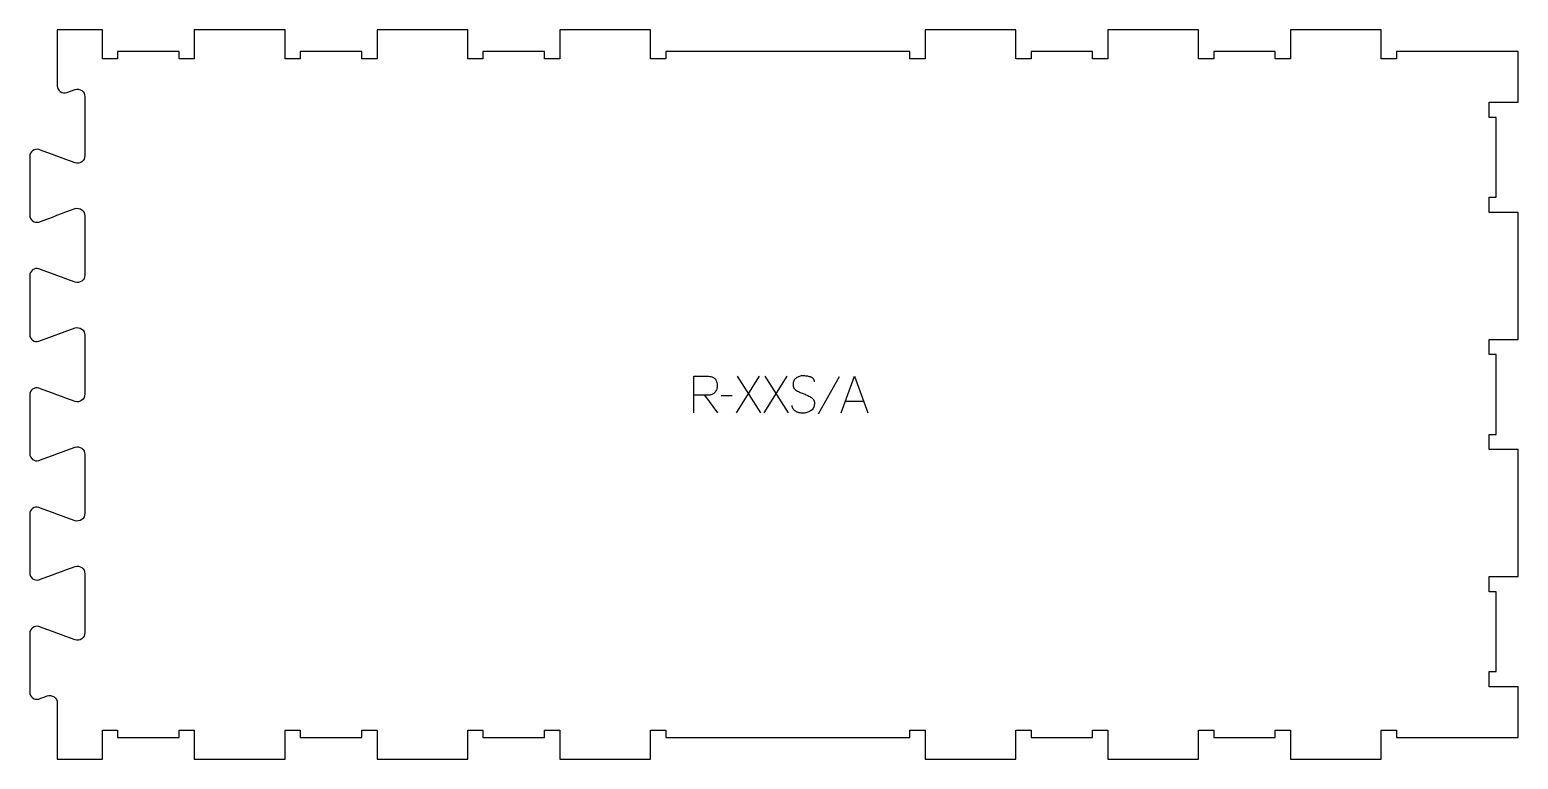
# Model space of a CAD drawing. Extents: x 0 to 1222, y 0 to 600.
import ezdxf

# ---------------------------------------------------------------- set-up
doc = ezdxf.new("R2010")
doc.units = 0
doc.layers.add('1_ANYTOOL_1MMDEEP_LABELS_S', color=2, linetype='CONTINUOUS')
doc.layers.add('4_ANYTOOL_CUTTHROUGH_OUTSI', color=5, linetype='CONTINUOUS')

msp = doc.modelspace()

# ---------------------------------------------------------------- linework, layer by layer
at = {"layer": '1_ANYTOOL_1MMDEEP_LABELS_S'}
for p, q in [((598.903958, 314.73648), (580.003958, 284.73648)), ((600.146815, 284.73648), (581.203958, 314.73648)), ((621.618244, 314.73648), (602.718244, 284.73648)), ((622.861101, 284.73648), (603.918244, 314.73648)), ((664.561101, 314.265052), (647.375387, 283.493623)), ((554.118244, 299.179338), (564.575387, 284.693623)), ((576.575387, 298.622195), (567.789673, 298.53648)), ((669.746815, 294.293623), (684.661101, 294.293623))]:
    msp.add_line(p, q, dxfattribs=at)
for points in [[(545.118244, 284.73648), (545.118244, 314.73648), (556.475387, 314.73648, -0.030274), (558.2412, 314.629465, -0.049), (559.962887, 314.246302, -0.050774), (561.29541, 313.653846, -0.06445), (562.453958, 312.775766, -0.0646), (563.34387, 311.639735, -0.052254), (563.948601, 310.324873, -0.050381), (564.337737, 308.632325, -0.031337), (564.446815, 306.893623, -0.040022), (564.336655, 305.519567, -0.042626), (564.002173, 304.182909, -0.04247), (563.433488, 302.893189, -0.036572), (562.668244, 301.707909, -0.051097), (561.726466, 300.693954, -0.061981), (560.584315, 299.918623, -0.061813), (559.275313, 299.442123, -0.049309), (557.889673, 299.265052, -0.003273), (557.022022, 299.227361, -0.003121), (556.153958, 299.200766, -0.003882), (555.136177, 299.183847, -0.002215), (554.118244, 299.179338), (545.161101, 299.179338)], [(644.246815, 310.150766, 0.071867), (644.053702, 311.487373, 0.100684), (643.427173, 312.668623, 0.047558), (642.952619, 313.145074, 0.038563), (642.402619, 313.533802, 0.037928), (641.705431, 313.88127, 0.026634), (640.968244, 314.13648, 0.028461), (637.944911, 314.822463, 0.041577), (634.861101, 315.079338, 0.036938), (633.358741, 314.968198, 0.041531), (631.893244, 314.62398, 0.041583), (630.515867, 314.046772, 0.038125), (629.246815, 313.257909, 0.057611), (628.176663, 312.266005, 0.065808), (627.38253, 311.045409, 0.06469), (626.905034, 309.585854, 0.046778), (626.761101, 308.050766, 0.052235), (626.923457, 306.500924, 0.075448), (627.468244, 305.050766, 0.076671), (628.384336, 303.877714, 0.061023), (629.589673, 302.993623, 0.021951), (632.618527, 301.466278, 0.018213), (635.761101, 300.18648, -0.02405), (638.862586, 298.881018, -0.02981), (641.803958, 297.250766, -0.068439), (642.94526, 296.284836, -0.079282), (643.753958, 295.032909, -0.076308), (644.178958, 293.454227, -0.047772), (644.203958, 291.807909, -0.046243), (643.910724, 290.12695, -0.06359), (643.261101, 288.556123, -0.064671), (642.288277, 287.271934, -0.057073), (641.03253, 286.257909, -0.067522), (638.064221, 284.894999, -0.070793), (634.839673, 284.393623, -0.064027), (631.700657, 284.756138, -0.070447), (628.775387, 285.93648, -0.054374), (627.616969, 286.786113, -0.074742), (626.718244, 287.897195, -0.075199), (626.195237, 289.203573, -0.057737), (626.03253, 290.607909)]]:
    msp.add_lwpolyline(points, format="xyb", dxfattribs=at)
msp.add_lwpolyline([(666.275387, 284.73648), (677.161101, 314.73648), (688.218244, 284.73648)], dxfattribs=at)
at = {"layer": '4_ANYTOOL_CUTTHROUGH_OUTSI'}
msp.add_lwpolyline([(172.363087, 599.5), (135.113087, 599.5), (135.113087, 575.75, -0.414214), (134.863087, 575.5), (122.863087, 575.5, -0.414214), (122.613087, 575.75), (122.613087, 581.5), (72.113087, 581.5), (72.113087, 575.75, -0.414214), (71.863087, 575.5), (59.863087, 575.5, -0.414214), (59.613087, 575.75), (59.613087, 599.5), (22.613093, 599.5), (22.614129, 553.362941, 0.245332), (25.077437, 548.645003, 0.245332), (30.356671, 547.969345), (37.165647, 550.484706, -0.015604), (37.180442, 550.489653, -0.237079), (42.707182, 549.51757, -0.237079), (45.226366, 544.503238), (45.22591, 495.997153, -0.237079), (42.706726, 490.982824, -0.237077), (37.180133, 490.010739, -0.015611), (37.165331, 490.015688, 0.000004), (7.389658, 501.015671, 0.236337), (2.319928, 500.116649, 0.237079), (0.002279, 495.503464), (0.001823, 446.997379, 0.237079), (2.319473, 442.384196, 0.237104), (7.403989, 441.490108, -0.000004), (37.165191, 452.484706, -0.015604), (37.179986, 452.489653, -0.237079), (42.706726, 451.51757, -0.237079), (45.22591, 446.503238), (45.225455, 397.997153, -0.237079), (42.706271, 392.982824, -0.237077), (37.179677, 392.010739, -0.015611), (37.164876, 392.015688, 0.000004), (7.389202, 403.015671, 0.236337), (2.319473, 402.116649, 0.237079), (0.001823, 397.503464), (0.001367, 348.997379, 0.237079), (2.319017, 344.384196, 0.237104), (7.403533, 343.490108), (37.164735, 354.484706, -0.015604), (37.17953, 354.489653, -0.237079), (42.706271, 353.51757, -0.237079), (45.225455, 348.503238), (45.224999, 299.997153, -0.237079), (42.705815, 294.982824, -0.237077), (37.179221, 294.010739, -0.015611), (37.16442, 294.015688, 0.000004), (7.388746, 305.015671, 0.236337), (2.319017, 304.11665, 0.237079), (0.001367, 299.503464), (0.000912, 250.997379, 0.237079), (2.318561, 246.384196, 0.237104), (7.403078, 245.490108, -0.000004), (37.164279, 256.484706, -0.015604), (37.179075, 256.489653, -0.237079), (42.705815, 255.51757, -0.237079), (45.224999, 250.503238), (45.224543, 201.997153, -0.237079), (42.705359, 196.982824, -0.237077), (37.178765, 196.010739, -0.015611), (37.163964, 196.015688, 0.000004), (7.38829, 207.015671, 0.236337), (2.318561, 206.11665, 0.237079), (0.000912, 201.503464), (0.000456, 152.997379, 0.237079), (2.318105, 148.384196, 0.237104), (7.402622, 147.490108, -0.000004), (37.163824, 158.484706, -0.015604), (37.178619, 158.489653, -0.237079), (42.705359, 157.51757, -0.237079), (45.224543, 152.503238), (45.224087, 103.997153, -0.237079), (42.704903, 98.982824, -0.237077), (37.17831, 98.010739, -0.015611), (37.163508, 98.015688, 0.000004), (7.387835, 109.015671, 0.236337), (2.318105, 108.11665, 0.237079), (0.000456, 103.503464), (0, 54.997379, 0.237079), (2.317649, 50.384196, 0.237104), (7.402166, 49.490108, -0.000017), (14.1964, 52.000283, -0.522088), (22.612207, 46.137657), (22.613083, 0), (59.613087, 0), (59.613087, 23.75, -0.414214), (59.863087, 24), (71.863087, 24, -0.414214), (72.113087, 23.75), (72.113087, 18), (122.613087, 18), (122.613087, 23.75, -0.414214), (122.863087, 24), (134.863087, 24, -0.414214), (135.113087, 23.75), (135.113087, 0), (209.613087, 0), (209.613087, 23.75, -0.414214), (209.863087, 24), (221.863087, 24, -0.414214), (222.113087, 23.75), (222.113087, 18), (272.613087, 18), (272.613087, 23.75, -0.414214), (272.863087, 24), (284.863087, 24, -0.414214), (285.113087, 23.75), (285.113087, 0), (359.613087, 0), (359.613087, 23.75, -0.414214), (359.863087, 24), (371.863087, 24, -0.414214), (372.113087, 23.75), (372.113087, 18), (422.613087, 18), (422.613087, 23.75, -0.414214), (422.863087, 24), (434.863087, 24, -0.414214), (435.113087, 23.75), (435.113087, 0), (509.613087, 0), (509.613087, 23.75, -0.414214), (509.863087, 24), (521.863087, 24, -0.414214), (522.113087, 23.75), (522.113087, 18), (722.613087, 18), (722.613087, 23.75, -0.414214), (722.863087, 24), (734.863087, 24, -0.414214), (735.113087, 23.75), (735.113087, 0), (809.613087, 0), (809.613087, 23.75, -0.414214), (809.863087, 24), (821.863087, 24, -0.414214), (822.113087, 23.75), (822.113087, 18), (872.613087, 18), (872.613087, 23.75, -0.414214), (872.863087, 24), (884.863087, 24, -0.414214), (885.113087, 23.75), (885.113087, 0), (959.613087, 0), (959.613087, 23.75, -0.414214), (959.863087, 24), (971.863087, 24, -0.414214), (972.113087, 23.75), (972.113087, 18), (1022.613087, 18), (1022.613087, 23.75, -0.414214), (1022.863087, 24), (1034.863087, 24, -0.414214), (1035.113087, 23.75), (1035.113087, 0), (1109.613087, 0), (1109.613087, 23.75, -0.414214), (1109.863087, 24), (1121.863087, 24, -0.414214), (1122.113087, 23.75), (1122.113087, 18), (1222.113088, 18), (1222.113088, 59.6), (1198.363088, 59.6, -0.414214), (1198.113088, 59.85), (1198.113088, 71.85, -0.414214), (1198.363088, 72.1), (1204.113088, 72.1), (1204.113088, 137.6), (1198.363088, 137.6, -0.414214), (1198.113088, 137.85), (1198.113088, 149.85, -0.414214), (1198.363088, 150.1), (1222.113088, 150.1), (1222.113088, 254.5), (1198.363088, 254.5, -0.414214), (1198.113088, 254.75), (1198.113088, 266.75, -0.414214), (1198.363088, 267), (1204.113088, 267), (1204.113088, 332.5), (1198.363088, 332.5, -0.414214), (1198.113088, 332.75), (1198.113088, 344.75, -0.414214), (1198.363088, 345), (1222.113088, 345), (1222.113088, 449.4), (1198.363088, 449.4, -0.414214), (1198.113088, 449.65), (1198.113088, 461.65, -0.414214), (1198.363088, 461.9), (1204.113088, 461.9), (1204.113088, 527.4), (1198.363088, 527.4, -0.414214), (1198.113088, 527.65), (1198.113088, 539.65, -0.414214), (1198.363088, 539.9), (1222.113088, 539.9), (1222.113088, 581.5), (1122.113087, 581.5), (1122.113087, 575.75, -0.414214), (1121.863087, 575.5), (1109.863087, 575.5, -0.414214), (1109.613087, 575.75), (1109.613087, 599.5), (1035.113087, 599.5), (1035.113087, 575.75, -0.414214), (1034.863087, 575.5), (1022.863087, 575.5, -0.414214), (1022.613087, 575.75), (1022.613087, 581.5), (972.113087, 581.5), (972.113087, 575.75, -0.414214), (971.863087, 575.5), (959.863087, 575.5, -0.414214), (959.613087, 575.75), (959.613087, 599.5), (885.113087, 599.5), (885.113087, 575.75, -0.414214), (884.863087, 575.5), (872.863087, 575.5, -0.414214), (872.613087, 575.75), (872.613087, 581.5), (822.113087, 581.5), (822.113087, 575.75, -0.414214), (821.863087, 575.5), (809.863087, 575.5, -0.414214), (809.613087, 575.75), (809.613087, 599.5), (735.113087, 599.5), (735.113087, 575.75, -0.414214), (734.863087, 575.5), (722.863087, 575.5, -0.414214), (722.613087, 575.75), (722.613087, 581.5), (522.113087, 581.5), (522.113087, 575.75, -0.414214), (521.863087, 575.5), (509.863087, 575.5, -0.414214), (509.613087, 575.75), (509.613087, 599.5), (435.113087, 599.5), (435.113087, 575.75, -0.414214), (434.863087, 575.5), (422.863087, 575.5, -0.414214), (422.613087, 575.75), (422.613087, 581.5), (372.113087, 581.5), (372.113087, 575.75, -0.414214), (371.863087, 575.5), (359.863087, 575.5, -0.414214), (359.613087, 575.75), (359.613087, 599.5), (285.113087, 599.5), (285.113087, 575.75, -0.414214), (284.863087, 575.5), (272.863087, 575.5, -0.414214), (272.613087, 575.75), (272.613087, 581.5), (222.113087, 581.5), (222.113087, 575.75, -0.414214), (221.863087, 575.5), (209.863087, 575.5, -0.414214), (209.613087, 575.75), (209.613087, 599.5)], format="xyb", close=True, dxfattribs=at)

doc.saveas('drawing.dxf')
